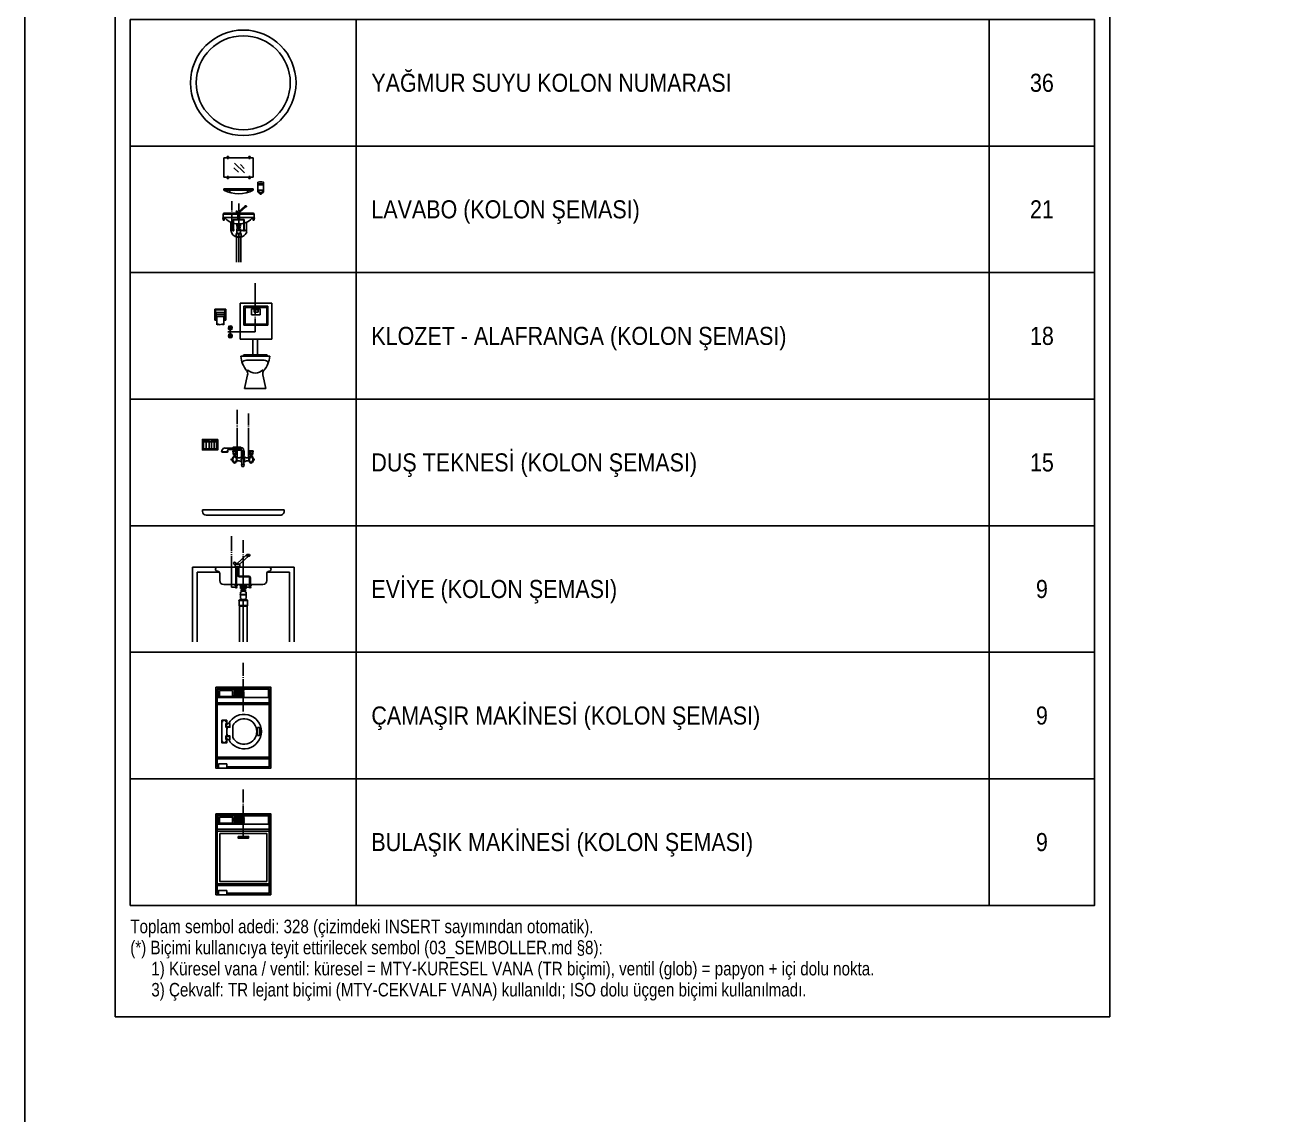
# Model space of a CAD drawing. Header units: centimetres. Extents: x -3962 to 30527, y -2 to 2802.
# Drawn here: x 28781 to 29603, y 1400 to 2123 of the extents above; entities that cross this region are included whole.
import ezdxf
from ezdxf.enums import TextEntityAlignment as Align

# ---------------------------------------------------------------- set-up
doc = ezdxf.new("R2010")
doc.units = ezdxf.units.CM
for name, pattern in [('BASMA HATTI', [31, 25, -6]), ('PISSU HATTI', [26, 20, -6]), ('SICAK', [4.6, 4, -0.15, 0.075, -0.15, 0.075, -0.15]), ('SOGUK', [4.375, 4, -0.15, 0.075, -0.15])]:
    doc.linetypes.add(name, pattern=pattern)
for name, color, linetype in [('MTY-PISSU-BORU-TAVANDAN', 6, 'PISSU HATTI'), ('MTY-PISSU-CAP', 211, 'CONTINUOUS'), ('MTY-PVC', 43, 'CONTINUOUS'), ('MTY-SICAKSU-BORU', 1, 'BASMA HATTI'), ('MTY-SOGUKSU-BORU', 5, 'CONTINUOUS'), ('MTY-TEFRIS', 15, 'CONTINUOUS'), ('MTY-TEMIZSU-CAP', 101, 'CONTINUOUS'), ('MTY-YAGMURSU-KOLON NO', 7, 'CONTINUOUS'), ('MTY-YUK-BIRIMI', 7, 'CONTINUOUS'), ('ROTAS-LEJANT-CERCEVE', 7, 'Continuous'), ('ROTAS-LEJANT-YAZI', 7, 'Continuous'), ('ROTAS-PAFTA', 7, 'CONTINUOUS'), ('ROTAS-SIHHI-SEMBOL', 5, 'Continuous')]:
    doc.layers.add(name, color=color, linetype=linetype)
doc.styles.add('ANOTATIVO', font='arial.ttf')
doc.styles.add('CAP', font='wturkce.SHX', dxfattribs={"width": 0.65})
doc.styles.add('ROTAS', font='arial.ttf')
doc.linetypes.add('PİS SU', pattern='A,6,-0.4,[")",Standard,S=1,R=0,X=-0.1,Y=-0.375],-0.2', length=6.6)

# ---------------------------------------------------------------- blocks, each defined once
blk = doc.blocks.new('MTY-KOLON NO YAGMUR')
at = {"layer": 'MTY-YAGMURSU-KOLON NO', "linetype": 'Continuous', "ltscale": 100}
blk.add_circle((0, 0), 27.5, dxfattribs=at)
at = {"layer": 'MTY-YAGMURSU-KOLON NO', "color": 7, "linetype": 'Continuous', "ltscale": 100}
blk.add_circle((0, 0), 24.5, dxfattribs=at)
at = {"style": 'ANOTATIVO', "width": 0.65}
blk.add_attdef('K', text='', height=20, dxfattribs=at).set_placement((0, 0), align=Align.MIDDLE_CENTER)
blk = doc.blocks.new('LAVABO1 KOLON')
at = {"layer": 'MTY-PISSU-BORU-TAVANDAN', "linetype": 'PİS SU', "ltscale": 5}
blk.add_line((0, 63.4), (0, 0), dxfattribs=at)
at = {"layer": 'MTY-PVC', "color": 43}
for p, q in [((-5.5, 63.4), (-5.5, 62.8)), ((-5, 63.4), (-5.5, 63.4)), ((-5.3, 62.8), (-5.5, 62.8)), ((5.3, 62.8), (-5.3, 62.8)), ((-5.3, 62.8), (-5.3, 56.5)), ((5.3, 56.5), (-5.3, 56.5)), ((-5.3, 56.5), (-5, 55.4)), ((5, 63.4), (-5, 63.4)), ((5, 55.4), (-5, 55.4)), ((-5, 55.4), (-5, 0)), ((5.5, 63.4), (5, 63.4)), ((5.3, 56.5), (5, 55.4)), ((5, 55.4), (5, 0)), ((5.5, 62.8), (5.3, 62.8)), ((5.3, 62.8), (5.3, 56.5)), ((5.5, 63.4), (5.5, 62.8))]:
    blk.add_line(p, q, dxfattribs=at)
at = {"layer": 'MTY-SICAKSU-BORU', "linetype": 'SICAK', "ltscale": 10}
for p, q in [((-15, 70), (-15, 135)), ((-13.1, 70), (-15.1, 70))]:
    blk.add_line(p, q, dxfattribs=at)
at = {"layer": 'MTY-SOGUKSU-BORU', "linetype": 'SOGUK', "ltscale": 10}
for p, q in [((0, 70), (0, 130)), ((11.8, 70), (0, 70))]:
    blk.add_line(p, q, dxfattribs=at)
at = {"layer": 'MTY-TEFRIS', "color": 2}
for p, q in [((-32.6, 188.2), (-32.6, 231.6)), ((-25.8, 231.6), (-32.6, 231.6)), ((-25.8, 234.1), (-22.5, 234.1)), ((-25.8, 234.1), (-25.8, 229.7)), ((-25.8, 232.4), (-22.5, 232.4)), ((-25.8, 229.7), (-22.5, 229.7)), ((-22.5, 234.1), (-22.5, 229.7)), ((22.4, 231.6), (-22.5, 231.6)), ((22.4, 234.1), (22.4, 229.7)), ((25.7, 234.1), (22.4, 234.1)), ((25.7, 232.4), (22.4, 232.4)), ((25.7, 229.7), (22.4, 229.7)), ((25.7, 234.1), (25.7, 229.7)), ((32.4, 231.6), (25.7, 231.6)), ((32.4, 188.2), (32.4, 231.6)), ((-0.2, 199.3), (-10.4, 209.4)), ((12.7, 197.9), (-9.1, 219.8)), ((12.3, 207.7), (3.7, 216.3)), ((-25.8, 188.2), (-32.6, 188.2)), ((-25.8, 190.1), (-22.5, 190.1)), ((-25.8, 190.1), (-25.8, 185.7)), ((-25.8, 187.4), (-22.5, 187.4)), ((-25.8, 185.7), (-22.5, 185.7)), ((-22.5, 190.1), (-22.5, 185.7)), ((22.4, 188.2), (-22.5, 188.2)), ((25.7, 190.1), (22.4, 190.1)), ((22.4, 190.1), (22.4, 185.7)), ((25.7, 187.4), (22.4, 187.4)), ((25.7, 185.7), (22.4, 185.7)), ((25.7, 190.1), (25.7, 185.7)), ((32.4, 188.2), (25.7, 188.2)), ((42.6, 172.3), (42.6, 176.3)), ((42.6, 172.3), (42.6, 157.3)), ((42.6, 171.7), (55.4, 171.7)), ((55.4, 172.3), (55.4, 176.3)), ((55.4, 172.3), (55.4, 157.3)), ((-32.6, 162.6), (32.4, 162.6)), ((-32.6, 162.6), (-32.6, 159.4)), ((-32.6, 159.4), (32.4, 159.4)), ((32.4, 162.6), (32.4, 159.4)), ((42.6, 160.5), (42.6, 157.3)), ((45, 157.3), (45, 159.2)), ((45.7, 159.9), (52.4, 159.9)), ((47, 152.7), (47, 151.7)), ((47.8, 150.9), (47, 151.7)), ((50.2, 150.9), (47.8, 150.9)), ((50.2, 150.9), (51, 151.7)), ((51, 152.7), (51, 151.7)), ((53, 157.3), (53, 159.2))]:
    blk.add_line(p, q, dxfattribs=at)
at = {"layer": 'MTY-TEFRIS', "color": 4}
for p, q in [((-5, 112.8), (-5.2, 112.6)), ((-5.1, 111.1), (-3.4, 109.6)), ((-1.1, 110.9), (-3.5, 112.9)), ((13.4, 124.1), (-1.2, 110.9)), ((-1.1, 110.9), (-0.1, 110.9)), ((0.9, 110.9), (-0.1, 110.9)), ((15.9, 122.5), (2.1, 109.9)), ((13.3, 122.8), (13.4, 123.8)), ((13.3, 122.8), (15.5, 122.8)), ((13.7, 122.8), (13.7, 122.5)), ((17.2, 122.8), (13.7, 122.8)), ((13.7, 122.5), (17.2, 122.5)), ((14.5, 124.7), (15.5, 124.7)), ((16.5, 124.7), (15.5, 124.7)), ((17.7, 122.8), (15.5, 122.8)), ((17.2, 122.5), (17.2, 122.8)), ((17.7, 122.8), (17.6, 123.8)), ((-34.2, 93.6), (-35, 97.9)), ((-33.9, 98.3), (-34.7, 98.3)), ((-34.2, 106.7), (-34.2, 99.2)), ((34.1, 106.3), (-34.2, 106.3)), ((34.1, 99.2), (-34.2, 99.2)), ((-33.9, 99.2), (-33.9, 96.7)), ((-32.4, 99.2), (-32.4, 96.7)), ((-31.6, 98.3), (-32.4, 98.3)), ((32.1, 108.5), (-32.3, 108.5)), ((-32.1, 93.6), (-31.3, 97.9)), ((-17.7, 71.9), (-17.7, 88.5)), ((-12.5, 94.4), (-12.5, 72.2)), ((-12.5, 94.4), (-1.8, 94.4)), ((-11.4, 93.4), (-11.4, 72.2)), ((-11.4, 93.4), (-0.8, 93.4)), ((-5, 84.9), (-5, 83.5)), ((4.9, 84.6), (-5, 84.6)), ((-5, 83.5), (-0.1, 83.5)), ((-3.4, 106.7), (-3.4, 109.9)), ((3.2, 109.9), (-3.4, 109.9)), ((-3.4, 106.7), (3.2, 106.7)), ((-2.9, 106.7), (-2.9, 106.3)), ((-2.9, 106.3), (2.8, 106.3)), ((-2.2, 110), (-2.2, 109.9)), ((-2.1, 106.3), (-2.1, 106.1)), ((2, 106.1), (-2.1, 106.1)), ((-1.8, 106.1), (-1.8, 94.4)), ((-1.1, 83.5), (-1.1, 83.1)), ((-0.8, 106.1), (-0.8, 93.4)), ((4.9, 83.5), (-0.1, 83.5)), ((0.6, 106.1), (0.6, 93.4)), ((11.3, 93.4), (0.6, 93.4)), ((1, 83.5), (1, 83.1)), ((1.7, 106.1), (1.7, 94.4)), ((12.4, 94.4), (1.7, 94.4)), ((2, 106.3), (2, 106.1)), ((2.8, 106.3), (2.8, 106.7)), ((3.2, 106.7), (3.2, 109.9)), ((4.9, 84.9), (4.9, 83.5)), ((11.3, 93.4), (11.3, 72.2)), ((12.4, 94.4), (12.4, 72.2)), ((17.7, 66.7), (17.7, 88.5)), ((32, 93.6), (31.2, 97.9)), ((31.5, 98.3), (32.3, 98.3)), ((32.3, 99.2), (32.3, 96.7)), ((33.8, 99.2), (33.8, 96.7)), ((33.8, 98.3), (34.6, 98.3)), ((34.1, 106.7), (34.1, 99.2)), ((34.1, 93.6), (34.8, 97.9)), ((-12, 72.2), (-13.3, 72.2)), ((-13.3, 72.2), (-13.3, 71.8)), ((-13.3, 71.8), (-12, 71.8)), ((-12.5, 71.8), (-12.5, 70)), ((-12.5, 71.8), (-12.5, 70)), ((-12.5, 70), (-11.4, 70)), ((-12, 72.2), (-10.6, 72.2)), ((-10.6, 71.8), (-12, 71.8)), ((-11.4, 71.8), (-11.4, 70)), ((-11.4, 71.8), (-11.4, 70)), ((-10.6, 72.2), (-10.6, 71.8)), ((-4.3, 70.2), (-4.3, 70.8)), ((-4.3, 70.8), (4.1, 70.8)), ((4.1, 70.2), (-4.3, 70.2)), ((-3.8, 79.2), (-3.8, 82.5)), ((3.7, 81.3), (-3.8, 81.3)), ((3.7, 80.2), (-3.8, 80.2)), ((-3.8, 70.8), (-3.8, 73.9)), ((-3.8, 65.1), (-3.8, 70.2)), ((-3, 76.1), (-3, 77.4)), ((-3, 77.4), (3, 77.4)), ((3, 76.8), (-3, 76.8)), ((3, 76.1), (-3, 76.1)), ((-1.1, 78.6), (-1.1, 77.4)), ((-1.1, 76.1), (-1.1, 75.2)), ((1, 78.6), (1, 77.4)), ((1, 76.1), (1, 75.2)), ((3, 77.4), (3, 76.1)), ((3.7, 79.2), (3.7, 82.5)), ((3.7, 70.8), (3.7, 73.9)), ((3.7, 65.1), (3.7, 70.2)), ((4.1, 70.8), (4.1, 70.2)), ((11.8, 72.2), (10.5, 72.2)), ((10.5, 72.2), (10.5, 71.8)), ((10.5, 71.8), (11.8, 71.8)), ((11.3, 71.8), (11.3, 70)), ((11.3, 71.8), (11.3, 70)), ((12.4, 70), (11.3, 70)), ((11.8, 72.2), (13.2, 72.2)), ((13.2, 71.8), (11.8, 71.8)), ((12.4, 71.8), (12.4, 70)), ((12.4, 71.8), (12.4, 70)), ((13.2, 72.2), (13.2, 71.8))]:
    blk.add_line(p, q, dxfattribs=at)
at = {"layer": 'MTY-TEFRIS', "color": 2}
for centre in [(-20.2, 155.8), (20, 155.8)]:
    blk.add_circle(centre, 0.437, dxfattribs=at)
at = {"layer": 'MTY-TEFRIS', "color": 4}
for centre, radius in [((-34.5, 97.8), 0.254), ((-33.2, 93.6), 1.03), ((-33.2, 93.6), 0.556), ((-31.8, 97.8), 0.254), ((31.7, 97.8), 0.254), ((33, 93.6), 1.03), ((33, 93.6), 0.556), ((34.4, 97.8), 0.254)]:
    blk.add_circle(centre, radius, dxfattribs=at)
at = {"layer": 'MTY-TEFRIS', "color": 2}
for centre, radius, start, end in [((43.9, 176.3), 1.28, 103.3424, 180), ((43.9, 172.3), 1.28, 103.3424, 180), ((49, 150.7), 27.4, 78.6146, 101.3854), ((49, 146.7), 27.4, 78.6146, 101.3854), ((54.2, 176.3), 1.28, 0, 76.6576), ((54.2, 172.3), 1.28, 0, 76.6576), ((-0.1, 225.2), 73.4, 243.732, 296.268), ((-20.3, 155.2), 1.53, 324.1885, 183.5443), ((20.2, 155.2), 1.53, 356.4557, 215.8115), ((45.7, 159.2), 0.64, 90, 180), ((52.4, 159.2), 0.64, 0, 90)]:
    blk.add_arc(centre, radius, start, end, dxfattribs=at)
at = {"layer": 'MTY-TEFRIS', "color": 4}
for centre, radius, start, end in [((-4.3, 111.9), 1.08, 139.5737, 229.5737), ((-4.2, 112.1), 1.08, 49.5737, 139.5737), ((-1.1, 109.8), 1.08, 90, 174.0701), ((0.9, 109.8), 1.08, 5.9299, 90), ((14.5, 123.6), 1.08, 90, 174.0701), ((16.5, 123.6), 1.08, 5.9299, 90), ((-34.7, 98), 0.308, 97.4029, 189.7354), ((-32.2, 106.5), 2.01, 88.0953, 174.201), ((-33.2, 96.7), 0.735, 180, 0), ((-0.1, 127.1), 42.5, 220.978, 263.3453), ((-31.6, 98), 0.308, 350.2646, 82.5971), ((-0.1, 72.9), 10.3, 68.5327, 111.4673), ((-0.1, 127.1), 42.5, 276.6547, 319.022), ((31.5, 98), 0.308, 97.4029, 189.7354), ((32.1, 106.5), 2.01, 5.799, 91.9047), ((33, 96.7), 0.735, 180, 0), ((34.5, 98), 0.308, 350.2646, 82.5971), ((0.6, 73), 18.3, 183.6718, 339.6625), ((-12, 70), 1.09, 119.8858, 60.1142), ((-12, 70.1), 0.548, 189.0453, 350.9547), ((-0.1, 88.8), 10.3, 248.5327, 291.4673), ((-0.1, 69.5), 5.8, 49.3706, 130.6294), ((-0.1, 69.5), 5.8, 229.3706, 310.6294), ((11.8, 70), 1.09, 119.8858, 60.1142), ((11.8, 70.1), 0.548, 189.0453, 350.9547)]:
    blk.add_arc(centre, radius, start, end, dxfattribs=at)
at = {"layer": 'MTY-TEFRIS', "color": 2}
blk.add_ellipse((49, 157.3), major_axis=(6.4, 0), ratio=0.75, start_param=3.141593, end_param=6.283185, dxfattribs=at)
blk.add_open_spline([(45, 157.3), (45, 156.9), (45.1, 156.4), (45.6, 155.6), (46, 155.2), (46.9, 154.6), (47.4, 154.3), (48.6, 154.1), (50.1, 154.1), (50.5, 154.3), (51, 154.5), (52, 155.1), (52.4, 155.5), (52.9, 156.3), (53, 156.7), (53, 157.2), (53, 157.2), (53, 157.3)], degree=3, knots=[0, 0, 0, 0, 0.442663, 0.442663, 0.885326, 0.885326, 1.327989, 1.327989, 1.770652, 1.770652, 2.213315, 2.213315, 2.655978, 2.655978, 3.098641, 3.098641, 3.141579, 3.141579, 3.141579, 3.141579], dxfattribs=at)
at = {"layer": 'MTY-TEMIZSU-CAP'}
for p, q in [((-15.1, 70), (-18.9, 70)), ((12.9, 70), (18.8, 70))]:
    blk.add_line(p, q, dxfattribs=at)
at = {"layer": 'MTY-PISSU-CAP', "lineweight": -3, "ltscale": 100, "style": 'CAP', "width": 0.65}
blk.add_attdef('PSCP', text='', height=10, dxfattribs=at).set_placement((0, -10), align=Align.MIDDLE_LEFT)
at = {"layer": 'MTY-TEMIZSU-CAP', "color": 101, "style": 'CAP', "width": 0.65}
blk.add_attdef('SCCP', text='', height=10, dxfattribs=at).set_placement((-18.9, 70), align=Align.MIDDLE_RIGHT)
blk.add_attdef('SOCP', text='', height=10, dxfattribs=at).set_placement((18.8, 70), align=Align.MIDDLE_LEFT)
at = {"layer": 'MTY-YUK-BIRIMI', "color": 101, "style": 'CAP', "width": 0.65}
blk.add_attdef('SC', text='', height=10, dxfattribs=at).set_placement((-18.9, 55), align=Align.MIDDLE_RIGHT)
blk.add_attdef('SO', text='', height=10, dxfattribs=at).set_placement((18.8, 55), align=Align.MIDDLE_LEFT)
at = {"layer": 'MTY-YUK-BIRIMI', "color": 211, "lineweight": -3, "ltscale": 100, "style": 'CAP', "width": 0.65}
blk.add_attdef('PS', text='', height=10, dxfattribs=at).set_placement((0, 5), align=Align.MIDDLE_LEFT)
blk = doc.blocks.new('KLOZET1 KOLON')
at = {"layer": 'MTY-SOGUKSU-BORU', "linetype": 'SOGUK', "ltscale": 10}
for p, q in [((0, 130), (0, 70)), ((-30.7, 75), (-30.7, 65)), ((0, 70), (-30.7, 70))]:
    blk.add_line(p, q, dxfattribs=at)
at = {"layer": 'MTY-TEFRIS', "color": 2}
for p, q in [((-49.8, 84.5), (-49.8, 97.9)), ((-49.8, 97.9), (-36.4, 97.9)), ((-48.8, 86.3), (-48.8, 96.1)), ((-48.1, 91.9), (-48.8, 91.9)), ((-48.8, 91.9), (-48.8, 90.5)), ((-48.1, 93.7), (-48.1, 88.7)), ((-48.1, 93.7), (-38, 93.7)), ((-48.1, 90.5), (-48.1, 91.9)), ((-48, 96.9), (-38.2, 96.9)), ((-38, 93.7), (-38, 88.7)), ((-38, 91.9), (-37.4, 91.9)), ((-38, 90.5), (-38, 91.9)), ((-37.4, 96.1), (-37.4, 86.3)), ((-37.4, 91.9), (-37.4, 90.5)), ((-36.4, 97.9), (-36.4, 84.5)), ((20.3, 105.4), (-18.6, 105.4)), ((-18.6, 105.4), (-18.6, 61.1)), ((15.7, 101.5), (-13.9, 101.5)), ((-13.9, 101.5), (-13.9, 78.2)), ((14.2, 100.1), (-12.5, 100.1)), ((-12.5, 100.1), (-12.5, 79.6)), ((6.2, 98.3), (-4.5, 98.3)), ((-4.5, 98.3), (-4.5, 91)), ((3.5, 97), (-1.3, 97)), ((-1.3, 97), (-1.3, 94.3)), ((-1.3, 94.3), (3.5, 94.3)), ((3.5, 94.3), (3.5, 97)), ((6.2, 91), (6.2, 98.3)), ((14.2, 79.6), (14.2, 100.1)), ((15.7, 78.2), (15.7, 101.5)), ((20.3, 61.1), (20.3, 105.4)), ((-47.3, 84.5), (-49.8, 84.5)), ((-48.8, 90.5), (-48.1, 90.5)), ((-38, 91.2), (-48.1, 91.2)), ((-48.1, 88.7), (-38, 88.7)), ((-47.3, 85.5), (-48, 85.5)), ((-47.3, 78.6), (-47.3, 88.7)), ((-45.3, 79.8), (-47.3, 78.6)), ((-45.3, 79.8), (-44.6, 78.4)), ((-43.8, 79.6), (-44.6, 78.4)), ((-43.8, 79.6), (-43.1, 78.8)), ((-42.2, 79.6), (-43.1, 78.8)), ((-42.2, 79.6), (-41.4, 78.5)), ((-40.6, 79.8), (-41.4, 78.5)), ((-40.6, 79.8), (-38.9, 78.6)), ((-38.9, 78.6), (-38.9, 88.7)), ((-38.9, 78.6), (-38.9, 88.7)), ((-38.2, 85.5), (-38.9, 85.5)), ((-36.4, 84.5), (-38.9, 84.5)), ((-37.4, 90.5), (-38, 90.5)), ((-13.9, 78.2), (15.7, 78.2)), ((-12.5, 79.6), (14.2, 79.6)), ((-4.5, 91), (6.2, 91)), ((-18.6, 61.1), (20.3, 61.1)), ((-3.1, 61.1), (-3.1, 41.5)), ((2.9, 61.1), (2.9, 41.5)), ((17.9, 40), (-17.9, 40)), ((-14.2, 41.5), (-15.4, 40)), ((14.4, 41.5), (-14.2, 41.5)), ((10.9, 35), (-10.9, 35)), ((14.4, 41.5), (15.6, 40)), ((-13.2, 0), (-9.4, 17)), ((9.4, 17), (13.2, 0)), ((13.2, 0), (-13.2, 0)), ((-13.2, 0), (13.2, 0))]:
    blk.add_line(p, q, dxfattribs=at)
at = {"layer": 'MTY-TEFRIS', "color": 4}
for centre, radius in [((-30.7, 75), 1.54), ((-30.7, 65), 1.54), ((-30.7, 75), 1.1), ((-30.7, 65), 1.1)]:
    blk.add_circle(centre, radius, dxfattribs=at)
at = {"layer": 'MTY-TEFRIS', "color": 2}
for centre, radius, start, end in [((-48, 96.1), 0.84, 90, 180), ((-38.2, 96.1), 0.84, 0, 90), ((-48, 86.3), 0.84, 180, 270), ((-38.2, 86.3), 0.84, 270, 360), ((15.3, 43.1), 33.3, 185.3406, 219.0433), ((-10.9, 29), 6, 90, 150.5477), ((-15.3, 43.1), 33.3, 320.9567, 354.6594), ((10.9, 29), 6, 29.4523, 90), ((-15.3, 18.3), 6, 347.3196, 39.0433), ((0, 32.2), 13, 223.6717, 316.3283), ((15.3, 18.3), 6, 140.9567, 192.6804)]:
    blk.add_arc(centre, radius, start, end, dxfattribs=at)
at = {"layer": 'MTY-TEFRIS', "color": 4}
for centre, radius, start, end in [((-32.5, 76.7), 0.321, 49.1354, 220.588), ((-34.6, 75), 2.44, 9.6915, 38.6707), ((-30.7, 78.9), 2.44, 231.0527, 260.0319), ((-30.7, 75), 2.22, 101.1879, 125.2988), ((-30.7, 75), 2.22, 54.4203, 101.1879), ((-30.7, 78.9), 2.44, 279.6872, 308.8102), ((-26.9, 75), 2.44, 140.9132, 170.0362), ((-29, 76.7), 0.321, 319.1354, 130.588), ((-30.7, 75), 2.22, 144.4246, 215.3031), ((-30.7, 65), 2.22, 144.3428, 215.2212), ((-32.5, 73.3), 0.321, 139.1354, 310.588), ((-32.5, 66.7), 0.321, 49.0535, 220.5062), ((-32.5, 63.3), 0.321, 139.0535, 310.5062), ((-34.6, 75), 2.44, 320.9132, 350.0362), ((-34.6, 65), 2.44, 9.6096, 38.5889), ((-34.6, 65), 2.44, 320.8313, 349.9544), ((-30.8, 71.1), 2.44, 99.6872, 128.8102), ((-30.7, 68.9), 2.44, 230.9708, 259.9501), ((-30.8, 61.1), 2.44, 99.6053, 128.7284), ((-30.7, 75), 2.22, 234.4203, 305.2988), ((-30.7, 65), 2.22, 101.1061, 125.2169), ((-30.7, 65), 2.22, 234.3385, 305.2169), ((-30.7, 65), 2.22, 54.3385, 101.1061), ((-30.8, 71.1), 2.44, 51.0527, 80.0319), ((-30.7, 68.9), 2.44, 279.6053, 308.7284), ((-30.8, 61.1), 2.44, 50.9708, 79.9501), ((-26.9, 75), 2.44, 189.6915, 218.6707), ((-26.9, 65), 2.44, 140.8313, 169.9544), ((-26.9, 65), 2.44, 189.6096, 218.5889), ((-29, 73.3), 0.321, 229.1354, 40.588), ((-29, 66.7), 0.321, 319.0535, 130.5062), ((-29, 63.3), 0.321, 229.0535, 40.5062), ((-30.7, 75), 2.22, 341.6236, 35.3031), ((-30.7, 75), 2.22, 324.4246, 341.6236), ((-30.7, 65), 2.22, 341.5417, 35.2212), ((-30.7, 65), 2.22, 324.3428, 341.5417)]:
    blk.add_arc(centre, radius, start, end, dxfattribs=at)
at = {"layer": 'MTY-TEMIZSU-CAP', "lineweight": -3, "ltscale": 100}
blk.add_line((-30.7, 70), (-33.9, 70), dxfattribs=at)
at = {"layer": 'MTY-PISSU-CAP', "lineweight": -3, "ltscale": 100, "style": 'CAP', "width": 0.65}
blk.add_attdef('PSCP', text='', height=10, dxfattribs=at).set_placement((0, -10), align=Align.MIDDLE_LEFT)
at = {"layer": 'MTY-TEMIZSU-CAP', "color": 101, "style": 'CAP', "width": 0.65}
blk.add_attdef('SOCP', text='', height=10, dxfattribs=at).set_placement((-33.9, 70), align=Align.MIDDLE_RIGHT)
at = {"layer": 'MTY-YUK-BIRIMI', "color": 101, "style": 'CAP', "width": 0.65}
blk.add_attdef('SO', text='', height=10, dxfattribs=at).set_placement((-33.9, 58.3), align=Align.MIDDLE_RIGHT)
at = {"layer": 'MTY-YUK-BIRIMI', "color": 211, "lineweight": -3, "ltscale": 100, "style": 'CAP', "width": 0.65}
blk.add_attdef('PS', text='', height=10, dxfattribs=at).set_placement((0, 5), align=Align.MIDDLE_LEFT)
blk = doc.blocks.new('DUS TEKNESI1 KOLON')
at = {"layer": 'MTY-SICAKSU-BORU', "linetype": 'SICAK', "ltscale": 10}
blk.add_line((-15, 70), (-15, 135), dxfattribs=at)
at = {"layer": 'MTY-SOGUKSU-BORU', "linetype": 'SOGUK', "ltscale": 10}
blk.add_line((0, 70), (0, 130), dxfattribs=at)
at = {"layer": 'MTY-TEFRIS', "color": 2}
for p, q in [((-53.3, 92.9), (-61.9, 92.9)), ((-56.8, 91.5), (-56.8, 82.4)), ((-51.6, 94.9), (-53.3, 92.9)), ((-53.1, 91.5), (-53.1, 82.4)), ((-51.6, 94.9), (-49.9, 92.9)), ((-41.3, 92.9), (-49.9, 92.9)), ((-49.6, 91.5), (-49.6, 82.4)), ((-46, 91.5), (-46, 82.4))]:
    blk.add_line(p, q, dxfattribs=at)
at = {"layer": 'MTY-TEFRIS', "color": 4}
for p, q in [((-20.9, 83.9), (-20.9, 81.1)), ((-19.6, 81.1), (-19.6, 83.9)), ((-18.2, 83.9), (-18.2, 81.1)), ((-16.8, 83.9), (-16.8, 81.1)), ((-16.8, 83.9), (-16.8, 81.1)), ((-15.5, 81.1), (-15.5, 83.9)), ((-14.1, 83.9), (-14.1, 81.1)), ((-12.8, 83.9), (-12.8, 81.1)), ((-11.4, 83.9), (-11.4, 81.1)), ((-10, 83.9), (-10, 81.1)), ((-36.4, 78.2), (-35.8, 80.2)), ((-36.4, 78.2), (-27.5, 78.2)), ((-31.4, 83.4), (-20.9, 83.4)), ((-27.5, 78.2), (-28, 79.9)), ((-26.7, 81.6), (-20.9, 81.6)), ((-21.2, 79.8), (-16, 79.8)), ((-20.3, 73.8), (-21.2, 79.8)), ((-20.9, 83.4), (-20.9, 81.6)), ((-16.9, 73.8), (-20.3, 73.8)), ((-20.3, 72.6), (-20.3, 71.4)), ((-20.3, 72.6), (-16.9, 72.6)), ((-19.5, 74.7), (-20.1, 78.9)), ((-20.1, 78.9), (-17, 78.9)), ((-17.6, 74.7), (-19.5, 74.7)), ((-19.4, 73.8), (-19.4, 72.6)), ((-19.4, 71.7), (-19.4, 71)), ((-19.4, 71.7), (-17.8, 71.7)), ((-17.8, 72.6), (-17.8, 73.8)), ((-17.8, 71.7), (-17.8, 71)), ((-17, 78.9), (-17.6, 74.7)), ((-16, 79.8), (-16.9, 73.8)), ((-16.9, 72.6), (-16.9, 71.4)), ((-8.9, 79.8), (-8.9, 79.7)), ((-8.9, 79.7), (-6.1, 79.7)), ((-8.9, 78.4), (-6.1, 78.4)), ((-8.9, 77), (-6.1, 77)), ((-8.9, 75.7), (-6.1, 75.7)), ((-6.1, 74.3), (-8.9, 74.3)), ((-8.9, 72.9), (-8.9, 71.3)), ((-8.9, 72.9), (-6.1, 72.9)), ((-8.9, 67.9), (-8.9, 61.2)), ((-6.1, 79.8), (-6.1, 79.7)), ((-6.1, 72.9), (-6.1, 71.3)), ((-6.1, 67.9), (-6.1, 61.2)), ((6.2, 79.8), (1, 79.8)), ((1, 79.8), (1.9, 73.8)), ((1.9, 73.8), (5.3, 73.8)), ((1.9, 72.6), (1.9, 71.4)), ((1.9, 72.6), (5.3, 72.6)), ((2, 78.9), (2.6, 74.7)), ((5.1, 78.9), (2, 78.9)), ((2.6, 74.7), (4.5, 74.7)), ((2.8, 72.6), (2.8, 73.8)), ((2.8, 71.7), (2.8, 71)), ((4.4, 71.7), (2.8, 71.7)), ((4.4, 73.8), (4.4, 72.6)), ((4.4, 71.7), (4.4, 71)), ((4.5, 74.7), (5.1, 78.9)), ((5.3, 73.8), (6.2, 79.8)), ((5.3, 72.6), (5.3, 71.4)), ((-5.7, 61.2), (-9.3, 61.2)), ((-9.3, 61.2), (-9, 58.7)), ((-9, 58.7), (-6.1, 58.7)), ((-6.1, 58.7), (-5.7, 61.2)), ((48, 0), (-61.9, 0)), ((-61.9, -2.1), (-61.9, 0)), ((48, -2), (48, 0)), ((43, -7), (-56.9, -7))]:
    blk.add_line(p, q, dxfattribs=at)
at = {"layer": 'MTY-TEFRIS', "color": 2}
for points in [[(-41.3, 94.9), (-61.9, 94.9), (-61.9, 80.8), (-41.3, 80.8)], [(-42.9, 91.5), (-60.5, 91.5), (-60.5, 82.4), (-42.9, 82.4)]]:
    blk.add_lwpolyline(points, close=True, dxfattribs=at)
at = {"layer": 'MTY-TEFRIS', "color": 4}
blk.add_lwpolyline([(-28.6, 78.2), (-28.6, 77.6), (-35.4, 77.6), (-35.4, 78.2)], dxfattribs=at)
for points in [[(-15.9, 70.1, 0.052672), (-14.1, 70, 0.063671)], [(-14.1, 70, 0.063671), (-12, 70.2, 0.076686), (-10.3, 70.9, 0.001385), (-10.3, 71, 0.146881)], [(-4.7, 71, 0.029659), (-5.3, 71.2, 0.063671), (-7.5, 71.5, 0.063671), (-9.7, 71.2, 0.029659), (-10.3, 71, 0.001385)], [(-0.9, 70, -0.063671), (-3, 70.2, -0.076686), (-4.7, 70.9, -0.001385), (-4.7, 71, -0.146881)], [(-3.7, 70.4, 0.001385), (-3.7, 70.5, 0.076686)], [(0.9, 70.1, -0.052672), (-0.9, 70, -0.063671)], [(-15.6, 66.1, -0.043271), (-14.1, 66.2, -0.063671)], [(-14.1, 66.2, -0.063671), (-12, 65.9, -0.029659), (-11.3, 65.7, -0.001385)], [(-11.3, 65.7, 0.001385), (-11.3, 65.7, 0.076686), (-9.7, 65, 0.02385), (-8.9, 64.8, 0.063671)], [(-6.1, 64.8, 0.02385), (-5.3, 65, 0.076686), (-3.7, 65.7, 0.001385), (-3.7, 65.7, 0.146881)], [(-0.9, 66.2, 0.063671), (-3, 65.9, 0.029659), (-3.7, 65.7, 0.001385)], [(0.6, 66.1, 0.043271), (-0.9, 66.2, 0.063671)]]:
    blk.add_lwpolyline(points, format="xyb", dxfattribs=at)
for centre, radius, start, end in [((-20.2, 83.9), 0.68, 0, 180), ((-18.9, 83.9), 0.68, 0, 180), ((-17.5, 83.9), 0.68, 0, 180), ((-16.2, 83.9), 0.68, 0, 180), ((-14.8, 83.9), 0.68, 0, 180), ((-13.4, 83.9), 0.68, 0, 180), ((-12.1, 83.9), 0.68, 0, 180), ((-10.7, 83.9), 0.68, 0, 180), ((-10.2, 79.8), 4.08, 0, 87.3462), ((-31.4, 78.9), 4.54, 90, 162.7206), ((-26.7, 80.2), 1.36, 90, 195.0303), ((-16.6, 67.7), 5.24, 135.0502, 225.8295), ((-20.2, 81.1), 0.68, 180, 0), ((-16.6, 67.7), 4.33, 130.2754, 225.8295), ((-18.9, 81.1), 0.68, 180, 0), ((-17.5, 81.1), 0.68, 180, 0), ((-20.6, 67.7), 4.33, 314.1705, 49.7246), ((-20.6, 67.7), 5.24, 314.1705, 44.9498), ((-16.2, 81.1), 0.68, 180, 0), ((-14.8, 81.1), 0.68, 180, 0), ((-13.4, 81.1), 0.68, 180, 0), ((-12.1, 81.1), 0.68, 180, 0), ((-10.7, 81.1), 0.68, 180, 0), ((-10.2, 79.8), 1.36, 0, 82.021), ((-7.5, 67.7), 2.25, 311.5146, 228.4854), ((-8.9, 79.1), 0.68, 90, 270), ((-8.9, 77.7), 0.68, 90, 270), ((-8.9, 76.3), 0.68, 90, 270), ((-8.9, 75), 0.68, 90, 270), ((-8.9, 73.6), 0.68, 90, 270), ((-7.5, 67.9), 1.35, 0, 180), ((-6.1, 79.1), 0.68, 270, 90), ((-6.1, 77.7), 0.68, 270, 90), ((-6.1, 76.3), 0.68, 270, 90), ((-6.1, 75), 0.68, 270, 90), ((-6.1, 73.6), 0.68, 270, 90), ((5.6, 67.7), 5.24, 135.0502, 225.8295), ((5.6, 67.7), 4.33, 130.2754, 225.8295), ((1.6, 67.7), 4.33, 314.1705, 49.7246), ((1.6, 67.7), 5.24, 314.1705, 44.9498), ((-18.6, 65), 1.92, 211.207, 328.793), ((-18.6, 65.4), 1.3, 218.9607, 321.6991), ((3.6, 65), 1.92, 211.207, 328.793), ((3.6, 65.4), 1.3, 218.3009, 321.0393), ((-56.9, -2), 5, 180.1063, 270), ((43, -2), 5, 270, 0.1063)]:
    blk.add_arc(centre, radius, start, end, dxfattribs=at)
at = {"layer": 'MTY-TEMIZSU-CAP'}
for p, q in [((-21.8, 67.7), (-24.3, 67.7)), ((6.8, 67.7), (8.5, 67.7))]:
    blk.add_line(p, q, dxfattribs=at)
at = {"layer": 'MTY-PISSU-CAP', "lineweight": -3, "ltscale": 100, "style": 'CAP', "width": 0.65}
blk.add_attdef('PSCP', text='', height=10, dxfattribs=at).set_placement((0, -12.9), align=Align.MIDDLE_LEFT)
at = {"layer": 'MTY-TEMIZSU-CAP', "color": 101, "style": 'CAP', "width": 0.65}
blk.add_attdef('SCCP', text='', height=10, dxfattribs=at).set_placement((-24.3, 67.7), align=Align.MIDDLE_RIGHT)
blk.add_attdef('SOCP', text='', height=10, dxfattribs=at).set_placement((8.5, 67.7), align=Align.MIDDLE_LEFT)
at = {"layer": 'MTY-YUK-BIRIMI', "color": 101, "style": 'CAP', "width": 0.65}
blk.add_attdef('SC', text='', height=10, dxfattribs=at).set_placement((-27.7, 55.8), align=Align.MIDDLE_RIGHT)
blk.add_attdef('SO', text='', height=10, dxfattribs=at).set_placement((16, 50.6), align=Align.CENTER)
at = {"layer": 'MTY-YUK-BIRIMI', "color": 211, "lineweight": -3, "ltscale": 100, "style": 'CAP', "width": 0.65}
blk.add_attdef('PS', text='', height=10, dxfattribs=at).set_placement((-0.1, 5), align=Align.MIDDLE_LEFT)
blk = doc.blocks.new('EVIYE1 KOLON')
at = {"layer": 'MTY-PISSU-BORU-TAVANDAN', "linetype": 'PİS SU', "ltscale": 5}
blk.add_line((0, 53.8), (0, 0), dxfattribs=at)
at = {"layer": 'MTY-PVC', "color": 43}
for p, q in [((-5.5, 53.3), (-5.5, 52.7)), ((-5, 53.3), (-5.5, 53.3)), ((-5.3, 52.7), (-5.5, 52.7)), ((5.3, 52.7), (-5.3, 52.7)), ((-5.3, 52.7), (-5.3, 46.5)), ((5, 53.8), (-5, 53.8)), ((-5, 53.8), (-5, 53.3)), ((5, 53.3), (-5, 53.3)), ((5, 53.8), (5, 53.3)), ((5.5, 53.3), (5, 53.3)), ((5.5, 52.7), (5.3, 52.7)), ((5.3, 52.7), (5.3, 46.5)), ((5.5, 53.3), (5.5, 52.7)), ((5.3, 46.5), (-5.3, 46.5)), ((-5.3, 46.5), (-5, 45.3)), ((5, 45.3), (-5, 45.3)), ((-5, 45.3), (-5, 0)), ((5.3, 46.5), (5, 45.3)), ((5, 45.3), (5, 0))]:
    blk.add_line(p, q, dxfattribs=at)
at = {"layer": 'MTY-SICAKSU-BORU', "linetype": 'SICAK', "ltscale": 10}
for p, q in [((-15, 69.9), (-15, 135)), ((-9.1, 69.9), (-15, 69.9))]:
    blk.add_line(p, q, dxfattribs=at)
at = {"layer": 'MTY-SOGUKSU-BORU', "linetype": 'SOGUK', "ltscale": 10}
for p, q in [((0, 70), (0, 130)), ((9.1, 69.9), (0, 70))]:
    blk.add_line(p, q, dxfattribs=at)
at = {"layer": 'MTY-TEFRIS', "color": 4}
for p, q in [((4.3, 111.2), (-8.4, 99.6)), ((5.3, 111.7), (6.2, 111.7)), ((7.2, 111.7), (6.2, 111.7)), ((33.1, 95.2), (-33.1, 95.2)), ((-11.9, 101.4), (-12.1, 101.2)), ((-12, 99.8), (-10.5, 98.5)), ((-8.4, 99.7), (-10.5, 101.5)), ((-4.4, 98.7), (-10.5, 98.7)), ((-10.5, 95.8), (-10.5, 98.7)), ((-10.5, 95.8), (-4.4, 95.8)), ((-10, 95.8), (-10, 95.4)), ((-10, 95.4), (-4.8, 95.4)), ((-9.6, 95.4), (-9.6, 72)), ((-9.3, 98.8), (-9.4, 98.7)), ((-8.6, 95.4), (-8.6, 72)), ((-8.4, 99.6), (-7.4, 99.6)), ((-6.5, 99.6), (-7.4, 99.6)), ((-6.8, 95.4), (-6.8, 84.9)), ((-5.8, 95.4), (-5.8, 84.9)), ((6.6, 109.6), (-5.4, 98.7)), ((-4.8, 95.4), (-4.8, 95.8)), ((-4.4, 95.8), (-4.4, 98.7)), ((4.2, 110), (4.3, 110.8)), ((4.2, 110), (6.2, 110)), ((4.6, 110), (4.6, 109.6)), ((7.8, 110), (4.6, 110)), ((4.6, 109.6), (7.8, 109.6)), ((8.2, 110), (6.2, 110)), ((7.8, 109.6), (7.8, 110)), ((8.2, 110), (8.2, 110.8)), ((-33.1, 90.2), (-33, 90.2)), ((-30, 87.2), (-30, 78.2)), ((-4.8, 83.9), (7.1, 83.9)), ((-4.8, 82.9), (7.1, 82.9)), ((8.1, 81.9), (8.1, 72)), ((9.1, 81.9), (9.1, 72)), ((30, 78.2), (30, 87.2)), ((33.1, 90.2), (33, 90.2)), ((-25, 73.2), (25, 73.2)), ((-10.4, 72), (-10.4, 71.6)), ((-9.1, 72), (-10.4, 72)), ((-10.4, 71.6), (-9.1, 71.6)), ((-9.6, 71.6), (-9.6, 69.9)), ((-9.6, 69.9), (-8.6, 69.9)), ((-9.1, 72), (-7.9, 72)), ((-7.9, 71.6), (-9.1, 71.6)), ((-8.6, 71.6), (-8.6, 69.9)), ((-7.9, 72), (-7.9, 71.6)), ((4.5, 73.2), (-4.5, 73.2)), ((-4.5, 73.2), (-4.5, 72.1)), ((-4.5, 72.1), (0, 72.1)), ((-3.5, 68.2), (-3.5, 71.2)), ((3.5, 70.1), (-3.5, 70.1)), ((3.5, 69.1), (-3.5, 69.1)), ((-2.7, 65.3), (-2.7, 66.5)), ((-2.7, 66.5), (2.9, 66.5)), ((2.9, 65.9), (-2.7, 65.9)), ((2.9, 65.3), (-2.7, 65.3)), ((-1, 72.1), (-1, 71.8)), ((-1, 67.6), (-1, 66.5)), ((-1, 65.3), (-1, 64.5)), ((4.5, 72.1), (0, 72.1)), ((1, 72.1), (1, 71.8)), ((1, 67.6), (1, 66.5)), ((1, 65.3), (1, 64.5)), ((2.9, 66.5), (2.9, 65.3)), ((3.5, 68.2), (3.5, 71.2)), ((4.5, 73.2), (4.5, 72.1)), ((7.4, 72), (7.4, 71.6)), ((8.6, 72), (7.4, 72)), ((7.4, 71.6), (8.6, 71.6)), ((8.1, 71.6), (8.1, 69.9)), ((9.1, 69.9), (8.1, 69.9)), ((8.6, 72), (9.9, 72)), ((9.9, 71.6), (8.6, 71.6)), ((9.1, 71.6), (9.1, 69.9)), ((9.9, 72), (9.9, 71.6)), ((-3.9, 59.8), (-3.9, 60.4)), ((-3.9, 60.4), (3.8, 60.4)), ((3.8, 59.8), (-3.9, 59.8)), ((-3.5, 60.4), (-3.5, 63.2)), ((-3.5, 55.1), (-3.5, 59.8)), ((3.5, 60.4), (3.5, 63.2)), ((3.5, 55.1), (3.5, 59.8)), ((3.8, 60.4), (3.8, 59.8))]:
    blk.add_line(p, q, dxfattribs=at)
at = {"layer": 'MTY-TEFRIS', "color": 2}
for p, q in [((-65, 95.2), (-65, 0)), ((59.1, 95.2), (-65, 95.2)), ((59.1, 95.2), (65, 95.2)), ((65, 95.2), (65, 0)), ((-59, 89.2), (-59, 0)), ((-30.8, 89.2), (-59, 89.2)), ((56.7, 89.2), (30.8, 89.2)), ((56.7, 89.2), (59, 89.2)), ((59, 89.2), (59, 0))]:
    blk.add_line(p, q, dxfattribs=at)
at = {"layer": 'MTY-TEFRIS', "color": 4}
for centre, radius, start, end in [((5.3, 110.7), 1, 90, 174.0701), ((7.2, 110.7), 1, 5.9299, 90), ((-33.1, 92.7), 2.5, 90, 270), ((-11.4, 100.6), 1, 139.5737, 229.5737), ((-11.2, 100.8), 1, 49.5737, 139.5737), ((-8.4, 98.6), 1, 90, 174.0701), ((-6.5, 98.6), 1, 5.9299, 90), ((33.1, 92.7), 2.5, 270, 90), ((-33, 87.2), 3, 0, 90), ((-4.8, 84.9), 2, 180, 270), ((-4.8, 84.9), 1, 180, 270), ((7.1, 81.9), 2, 0, 90), ((7.1, 81.9), 1, 0, 90), ((33, 87.2), 3, 90, 180), ((-25, 78.2), 5, 180, 270), ((-9.1, 69.9), 1, 119.8858, 60.1142), ((-9.1, 70), 0.506, 189.0453, 350.9547), ((0, 62.3), 9.53, 68.5327, 111.4673), ((0, 77), 9.53, 248.5327, 291.4673), ((0, 59.2), 5.35, 49.3706, 130.6294), ((8.6, 69.9), 1, 119.8858, 60.1142), ((8.6, 70), 0.506, 189.0453, 350.9547), ((25, 78.2), 5, 270, 0), ((0, 59.2), 5.35, 229.3706, 310.6294)]:
    blk.add_arc(centre, radius, start, end, dxfattribs=at)
at = {"layer": 'MTY-PISSU-CAP', "lineweight": -3, "ltscale": 100, "style": 'CAP', "width": 0.65}
blk.add_attdef('PSCP', text='', height=10, dxfattribs=at).set_placement((0, -10), align=Align.MIDDLE_LEFT)
at = {"layer": 'MTY-TEMIZSU-CAP', "color": 101, "style": 'CAP', "width": 0.65}
blk.add_attdef('SCCP', text='', height=10, dxfattribs=at).set_placement((-18, 65), align=Align.MIDDLE_RIGHT)
blk.add_attdef('SOCP', text='', height=10, dxfattribs=at).set_placement((15.5, 64.9), align=Align.MIDDLE_LEFT)
at = {"layer": 'MTY-YUK-BIRIMI', "color": 101, "style": 'CAP', "width": 0.65}
blk.add_attdef('SC', text='', height=10, dxfattribs=at).set_placement((-20, 52.7), align=Align.MIDDLE_RIGHT)
blk.add_attdef('SO', text='', height=10, dxfattribs=at).set_placement((15.5, 53.6), align=Align.MIDDLE_LEFT)
at = {"layer": 'MTY-YUK-BIRIMI', "color": 211, "lineweight": -3, "ltscale": 100, "style": 'CAP', "width": 0.65}
blk.add_attdef('PS', text='', height=10, dxfattribs=at).set_placement((0, 5), align=Align.MIDDLE_LEFT)
blk = doc.blocks.new('CAMASIR MAKINASI1 KOLON')
at = {"layer": 'MTY-SOGUKSU-BORU', "linetype": 'SOGUK', "ltscale": 10}
blk.add_line((0, 70), (0, 130), dxfattribs=at)
at = {"layer": 'MTY-TEFRIS', "color": 4}
for p, q in [((-32, 80.7), (32, 80.7)), ((-32, 78.6), (32, 78.6)), ((-32, 13.5), (32, 13.5)), ((-32, 11.4), (32, 11.4))]:
    blk.add_line(p, q, dxfattribs=at)
at = {"layer": 'MTY-TEFRIS', "color": 2}
blk.add_line((-12.9, 52.4), (-12.9, 38), dxfattribs=at)
at = {"layer": 'MTY-TEFRIS', "color": 4}
for points in [[(-33.8, 100), (33.8, 100), (33.8, 0), (-33.8, 0)], [(-20.2, 5.4), (-30.5, 5.4), (-30.5, 0), (-20.2, 0)]]:
    blk.add_lwpolyline(points, close=True, dxfattribs=at)
blk.add_lwpolyline([(-30.5, 1.8), (-32, 1.8), (-32, 98.2), (32, 98.2), (32, 1.8), (-20.2, 1.8)], dxfattribs=at)
at = {"layer": 'MTY-TEFRIS', "color": 2}
for points in [[(-31.2, 97.3), (31, 97.3), (31, 87.1), (-31.2, 87.1)], [(-29.3, 95.7), (-13.4, 95.7), (-13.4, 88.3), (-29.3, 88.3)], [(-11.6, 95.7), (0.9, 95.7), (0.9, 95.3), (-11.6, 95.3)], [(-11.6, 94.4), (0.9, 94.4), (0.9, 94), (-11.6, 94)], [(-11.6, 93.1), (0.9, 93.1), (0.9, 92.7), (-11.6, 92.7)], [(-11.6, 91.8), (0.9, 91.8), (0.9, 91.4), (-11.6, 91.4)], [(-11.6, 90.5), (0.9, 90.5), (0.9, 90), (-11.6, 90)], [(-11.6, 89.2), (0.9, 89.2), (0.9, 88.7), (-11.6, 88.7)], [(-21.4, 55), (-16.5, 55), (-16.5, 50.6), (-21.4, 50.6)], [(17.6, 50.1), (20.6, 50.1), (20.6, 40.4), (17.6, 40.4)], [(-21.4, 35.4), (-16.5, 35.4), (-16.5, 39.8), (-21.4, 39.8)]]:
    blk.add_lwpolyline(points, close=True, dxfattribs=at)
for points in [[(-20.4, 55), (-20.4, 59.1), (-26.4, 59.1), (-26.4, 31.2), (-20.4, 31.2), (-20.4, 35.4)], [(-20.4, 39.8), (-20.4, 50.6)]]:
    blk.add_lwpolyline(points, dxfattribs=at)
for centre in [(-25.4, 57.9), (-21.5, 57.9), (-20.4, 54.1), (-20.4, 51.5), (-17.4, 51.5), (-25.4, 32.4), (-21.5, 32.4), (-20.4, 38.9), (-20.4, 36.3), (-17.4, 38.9)]:
    blk.add_circle(centre, 0.522, dxfattribs=at)
for radius, start, end in [(21.3, 207.3772, 152.6228), (21.3, 165.3815, 194.6185), (15.7, 207.3772, 152.6228)]:
    blk.add_arc((1, 45.2), radius, start, end, dxfattribs=at)
at = {"layer": 'MTY-PISSU-CAP', "lineweight": -3, "ltscale": 100, "style": 'CAP', "width": 0.65}
blk.add_attdef('PSCP', text='', height=10, dxfattribs=at).set_placement((0, -10), align=Align.MIDDLE_LEFT)
at = {"layer": 'MTY-TEMIZSU-CAP', "color": 101, "style": 'CAP', "width": 0.65}
blk.add_attdef('SOCP', text='', height=10, dxfattribs=at).set_placement((-3.3, 71.5), align=Align.MIDDLE_RIGHT)
at = {"layer": 'MTY-YUK-BIRIMI', "color": 101, "style": 'CAP', "width": 0.65}
blk.add_attdef('SO', text='', height=10, dxfattribs=at).set_placement((2.5, 71.5), align=Align.MIDDLE_LEFT)
at = {"layer": 'MTY-YUK-BIRIMI', "color": 211, "lineweight": -3, "ltscale": 100, "style": 'CAP', "width": 0.65}
blk.add_attdef('PS', text='', height=10, dxfattribs=at).set_placement((0, 5), align=Align.MIDDLE_LEFT)
blk = doc.blocks.new('BULASIK MAKINASI1 KOLON')
at = {"layer": 'MTY-SOGUKSU-BORU', "linetype": 'SOGUK', "ltscale": 10}
blk.add_line((0, 70), (0, 130), dxfattribs=at)
at = {"layer": 'MTY-TEFRIS', "color": 4}
for p, q in [((-32, 80.7), (32, 80.7)), ((-32, 78.6), (32, 78.6)), ((-32, 13.5), (32, 13.5)), ((-32, 11.4), (32, 11.4))]:
    blk.add_line(p, q, dxfattribs=at)
for points in [[(-33.8, 100), (33.8, 100), (33.8, 0), (-33.8, 0)], [(-20.3, 5.4), (-30.5, 5.4), (-30.5, 0), (-20.3, 0)]]:
    blk.add_lwpolyline(points, close=True, dxfattribs=at)
blk.add_lwpolyline([(-30.5, 1.8), (-32, 1.8), (-32, 98.2), (32, 98.2), (32, 1.8), (-20.3, 1.8)], dxfattribs=at)
at = {"layer": 'MTY-TEFRIS', "color": 2}
for points in [[(-31.2, 97.3), (31, 97.3), (31, 87.1), (-31.2, 87.1)], [(-29.3, 95.7), (-13.4, 95.7), (-13.4, 88.3), (-29.3, 88.3)], [(-11.6, 95.7), (0.9, 95.7), (0.9, 95.3), (-11.6, 95.3)], [(-11.6, 94.4), (0.9, 94.4), (0.9, 94), (-11.6, 94)], [(-11.6, 93.1), (0.9, 93.1), (0.9, 92.7), (-11.6, 92.7)], [(-11.6, 91.8), (0.9, 91.8), (0.9, 91.4), (-11.6, 91.4)], [(-11.6, 90.5), (0.9, 90.5), (0.9, 90), (-11.6, 90)], [(-11.6, 89.2), (0.9, 89.2), (0.9, 88.7), (-11.6, 88.7)], [(-29, 75.6), (29, 75.6), (29, 16.5), (-29, 16.5)], [(-6.5, 72), (6.5, 72), (6.5, 69.9), (-6.5, 69.9)]]:
    blk.add_lwpolyline(points, close=True, dxfattribs=at)
at = {"layer": 'MTY-PISSU-CAP', "lineweight": -3, "ltscale": 100, "style": 'CAP', "width": 0.65}
blk.add_attdef('PSCP', text='', height=10, dxfattribs=at).set_placement((0, -10), align=Align.MIDDLE_LEFT)
at = {"layer": 'MTY-TEMIZSU-CAP', "color": 101, "style": 'CAP', "width": 0.65}
blk.add_attdef('SOCP', text='', height=10, dxfattribs=at).set_placement((-3.2, 63.4), align=Align.MIDDLE_RIGHT)
at = {"layer": 'MTY-YUK-BIRIMI', "color": 101, "style": 'CAP', "width": 0.65}
blk.add_attdef('SO', text='', height=10, dxfattribs=at).set_placement((2.5, 63.4), align=Align.MIDDLE_LEFT)
at = {"layer": 'MTY-YUK-BIRIMI', "color": 211, "lineweight": -3, "ltscale": 100, "style": 'CAP', "width": 0.65}
blk.add_attdef('PS', text='', height=10, dxfattribs=at).set_placement((0, 5), align=Align.MIDDLE_LEFT)

msp = doc.modelspace()

# ---------------------------------------------------------------- linework, layer by layer
at = {"layer": 'ROTAS-LEJANT-CERCEVE'}
for points in [[(28840.61, 1464.65), (29500.61, 1464.65), (29500.61, 2560), (28840.61, 2560)], [(28850.61, 2042.65), (29000.61, 2042.65), (29000.61, 2126.65), (28850.61, 2126.65)], [(29000.61, 2042.65), (29420.61, 2042.65), (29420.61, 2126.65), (29000.61, 2126.65)], [(29420.61, 2042.65), (29490.61, 2042.65), (29490.61, 2126.65), (29420.61, 2126.65)], [(28850.61, 1958.65), (29000.61, 1958.65), (29000.61, 2042.65), (28850.61, 2042.65)], [(29000.61, 1958.65), (29420.61, 1958.65), (29420.61, 2042.65), (29000.61, 2042.65)], [(29420.61, 1958.65), (29490.61, 1958.65), (29490.61, 2042.65), (29420.61, 2042.65)], [(28850.61, 1874.65), (29000.61, 1874.65), (29000.61, 1958.65), (28850.61, 1958.65)], [(29000.61, 1874.65), (29420.61, 1874.65), (29420.61, 1958.65), (29000.61, 1958.65)], [(29420.61, 1874.65), (29490.61, 1874.65), (29490.61, 1958.65), (29420.61, 1958.65)], [(28850.61, 1790.65), (29000.61, 1790.65), (29000.61, 1874.65), (28850.61, 1874.65)], [(29000.61, 1790.65), (29420.61, 1790.65), (29420.61, 1874.65), (29000.61, 1874.65)], [(29420.61, 1790.65), (29490.61, 1790.65), (29490.61, 1874.65), (29420.61, 1874.65)], [(28850.61, 1706.65), (29000.61, 1706.65), (29000.61, 1790.65), (28850.61, 1790.65)], [(29000.61, 1706.65), (29420.61, 1706.65), (29420.61, 1790.65), (29000.61, 1790.65)], [(29420.61, 1706.65), (29490.61, 1706.65), (29490.61, 1790.65), (29420.61, 1790.65)], [(28850.61, 1622.65), (29000.61, 1622.65), (29000.61, 1706.65), (28850.61, 1706.65)], [(29000.61, 1622.65), (29420.61, 1622.65), (29420.61, 1706.65), (29000.61, 1706.65)], [(29420.61, 1622.65), (29490.61, 1622.65), (29490.61, 1706.65), (29420.61, 1706.65)], [(28850.61, 1538.65), (29000.61, 1538.65), (29000.61, 1622.65), (28850.61, 1622.65)], [(29000.61, 1538.65), (29420.61, 1538.65), (29420.61, 1622.65), (29000.61, 1622.65)], [(29420.61, 1538.65), (29490.61, 1538.65), (29490.61, 1622.65), (29420.61, 1622.65)]]:
    msp.add_lwpolyline(points, close=True, dxfattribs=at)
at = {"layer": 'ROTAS-PAFTA'}
msp.add_lwpolyline([(28780.61, 0), (30500.61, 0), (30500.61, 2800), (28780.61, 2800)], close=True, dxfattribs=at)

# ---------------------------------------------------------------- block references
at = {"layer": 'ROTAS-SIHHI-SEMBOL'}
for name, p, xscale, yscale in [('MTY-KOLON NO YAGMUR', (28925.61, 2084.65), 1.2727272727272718, 1.2727272727272718), ('LAVABO1 KOLON', (28922.55, 1965.65), 0.2990320792819046, 0.2990320792819046), ('KLOZET1 KOLON', (28933.54, 1881.65), 0.5384615384615387, 0.5384615384615387), ('DUS TEKNESI1 KOLON', (28929.03, 1801.12), 0.4928139973328284, 0.4928139973328284), ('EVIYE1 KOLON', (28925.61, 1713.65), 0.518518518519287, 0.518518518519287), ('CAMASIR MAKINASI1 KOLON', (28925.6, 1629.65), 0.5384615384615385, 0.5384615384615385), ('BULASIK MAKINASI1 KOLON', (28925.61, 1545.65), 0.5384615384615384, 0.5384615384615384)]:
    msp.add_blockref(name, p, dxfattribs=dict(at, xscale=xscale, yscale=yscale))

# ---------------------------------------------------------------- texts
at = {"layer": 'ROTAS-LEJANT-YAZI', "style": 'ROTAS'}
for s, height, width, p in [('YAĞMUR SUYU KOLON NUMARASI', 12, 0.85, (29010.61, 2084.65)), ('LAVABO (KOLON ŞEMASI)', 12, 0.85, (29010.61, 2000.65)), ('KLOZET - ALAFRANGA (KOLON ŞEMASI)', 12, 0.85, (29010.61, 1916.65)), ('DUŞ TEKNESİ (KOLON ŞEMASI)', 12, 0.85, (29010.61, 1832.65)), ('EVİYE (KOLON ŞEMASI)', 12, 0.85, (29010.61, 1748.65)), ('ÇAMAŞIR MAKİNESİ (KOLON ŞEMASI)', 12, 0.85, (29010.61, 1664.65)), ('BULAŞIK MAKİNESİ (KOLON ŞEMASI)', 12, 0.85, (29010.61, 1580.65)), ('Toplam sembol adedi: 328 (çizimdeki INSERT sayımından otomatik).', 9, 0.8, (28850.61, 1524.65)), ('(*) Biçimi kullanıcıya teyit ettirilecek sembol (03_SEMBOLLER.md §8):', 9, 0.8, (28850.61, 1510.65)), ('     1) Küresel vana / ventil: küresel = MTY-KURESEL VANA (TR biçimi), ventil (glob) = papyon + içi dolu nokta.', 9, 0.8, (28850.61, 1496.65)), ('     3) Çekvalf: TR lejant biçimi (MTY-CEKVALF VANA) kullanıldı; ISO dolu üçgen biçimi kullanılmadı.', 9, 0.8, (28850.61, 1482.65))]:
    msp.add_text(s, height=height, dxfattribs=dict(at, width=width)).set_placement(p, align=Align.MIDDLE_LEFT)
at = {"layer": 'ROTAS-LEJANT-YAZI', "style": 'ROTAS', "width": 0.85}
for s, p in [('36', (29455.61, 2084.65)), ('21', (29455.61, 2000.65)), ('18', (29455.61, 1916.65)), ('15', (29455.61, 1832.65)), ('9', (29455.61, 1748.65)), ('9', (29455.61, 1664.65)), ('9', (29455.61, 1580.65))]:
    msp.add_text(s, height=12, dxfattribs=at).set_placement(p, align=Align.MIDDLE_CENTER)

doc.saveas('drawing.dxf')
